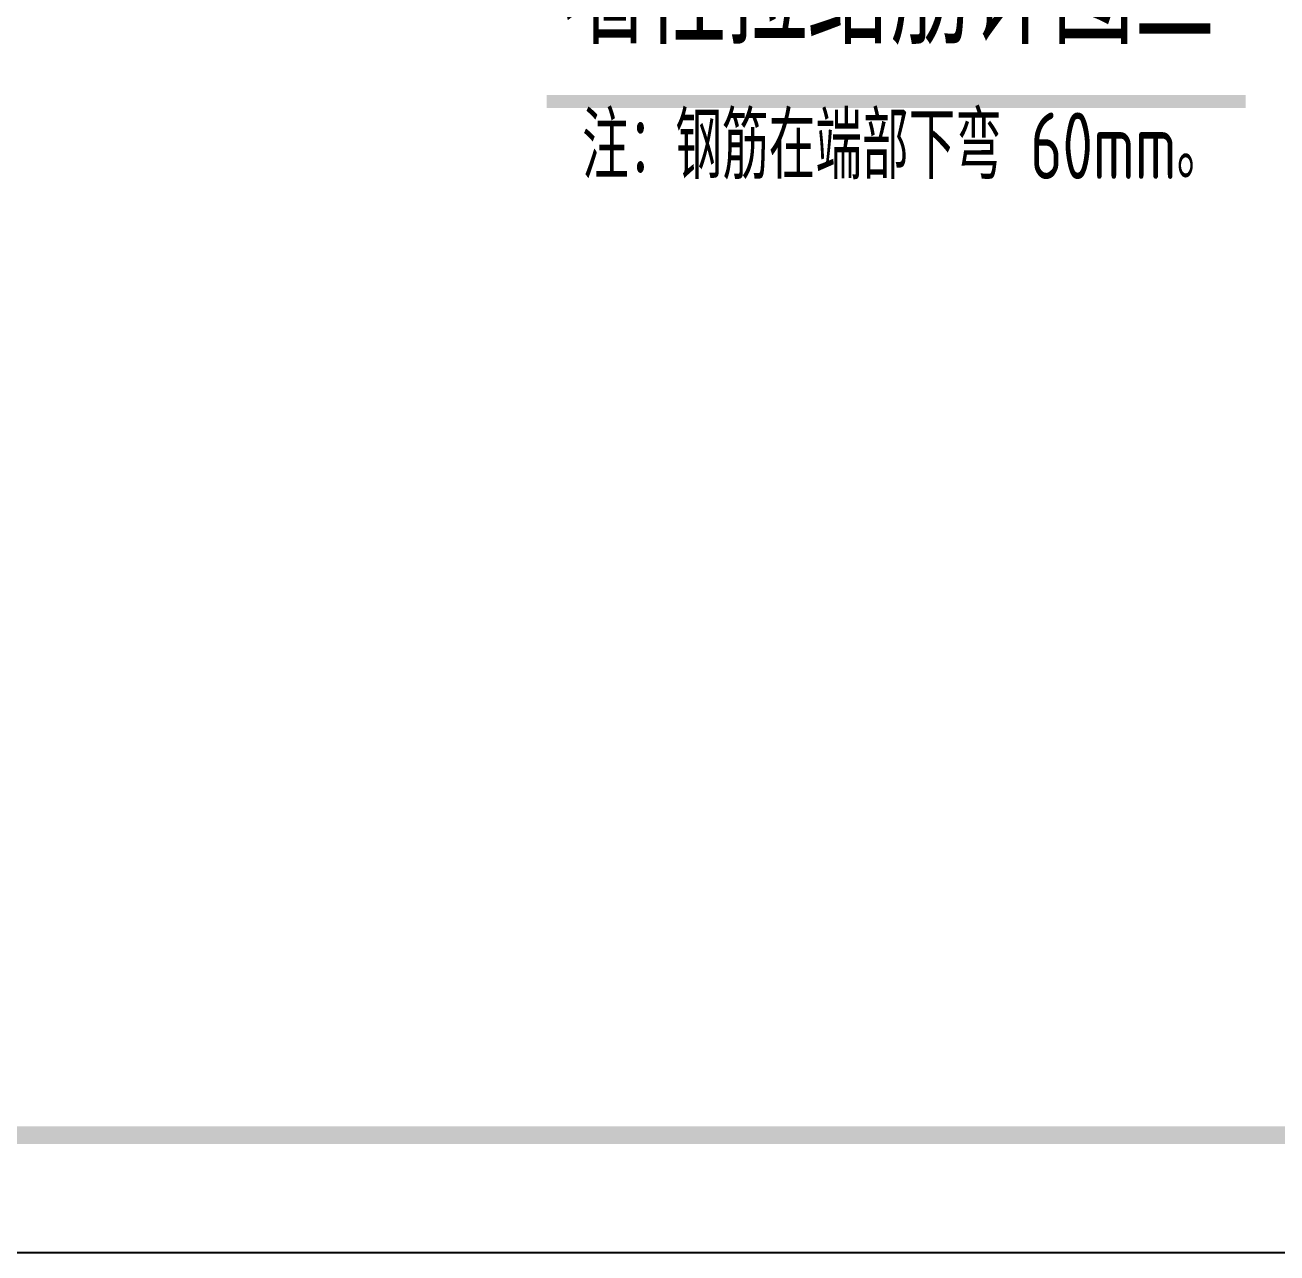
# Model space of a CAD drawing. Extents: x 177291 to 1288761, y 177638 to 322898.
# Drawn here: x 381941 to 393214, y 251928 to 262986 of the extents above; entities that cross this region are included whole.
import ezdxf
from ezdxf.enums import TextEntityAlignment as Align

# ---------------------------------------------------------------- set-up
doc = ezdxf.new("R2010")
doc.units = 0
doc.header["$LTSCALE"] = 1000
doc.layers.add('PUB_TITLE', color=4, linetype='Continuous')
doc.layers.add('TEXT', color=7, linetype='Continuous')
doc.styles.add('TSSD_Norm', font='tssdeng.shx', dxfattribs={"bigfont": 'hztxt.shx'})

msp = doc.modelspace()

# ---------------------------------------------------------------- linework, layer by layer
at = {"color": 3, "const_width": 117.6}
msp.add_lwpolyline([(386637.8849276845, 262297.8423647648), (392931.3999824182, 262297.8423647648)], dxfattribs=at)
at = {"layer": 'PUB_TITLE'}
msp.add_lwpolyline([(315143.5975650838, 314928.3444236923), (404340.9725730839, 314928.3444236923), (404340.9725730839, 251928.0581516922), (315143.5975650838, 251928.0581516922)], close=True, dxfattribs=at)
at = {"layer": 'PUB_TITLE', "const_width": 159.091632}
msp.add_lwpolyline([(317795.1247650838, 252988.6690316923), (317795.1247650838, 313867.7335436922), (403280.3616930838, 313867.7335436922), (403280.3616930838, 252988.6690316923)], close=True, dxfattribs=at)

# ---------------------------------------------------------------- texts
at = {"layer": 'TEXT', "linetype": 'ByBlock', "style": 'TSSD_Norm', "width": 0.7}
msp.add_text('墙柱拉结筋详图三', height=1050, dxfattribs=at).set_placement((386781.7431954009, 262499.5746482294), align=Align.BOTTOM_LEFT)
at = {"layer": 'TEXT', "style": 'TSSD_Norm', "width": 0.7}
msp.add_text('注：钢筋在端部下弯 60mm。', height=600, dxfattribs=at).set_placement((386957.6118282597, 261598.5328397616, 7252.247362776263))

doc.saveas('drawing.dxf')
